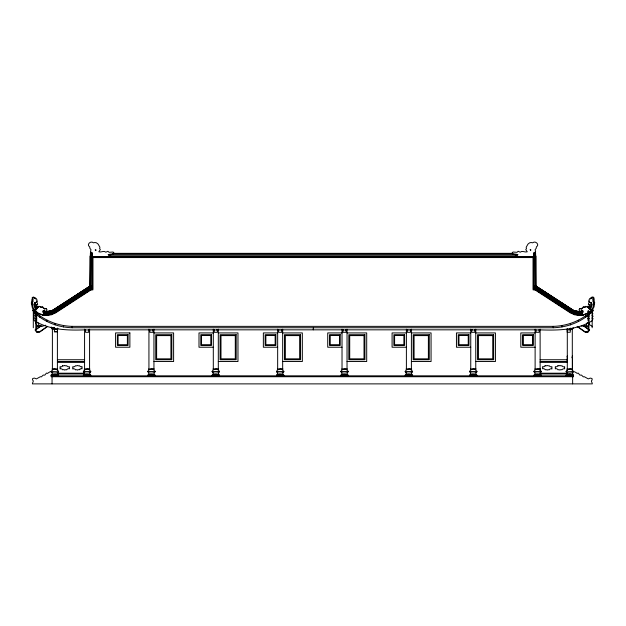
<?xml version="1.0" encoding="UTF-8"?>
<svg xmlns="http://www.w3.org/2000/svg" width="626" height="626" viewBox="0 0 626 626"><rect width="100%" height="100%" fill="white"/><g stroke="black" fill="none" stroke-linecap="round" stroke-linejoin="round"><path stroke-width="0.94" d="M92.038 286.035L55.518 309.753L55.784 310.598C53.249 311.983 42.803 315.84 43.319 311.31L44.18 310.856C45.588 312.092 47.873 310.136 46.645 309.119L45.784 308.454L44.665 308.774L42.678 306.975L40.158 307.076M35.909 305.175L37.646 304.666L37.317 302.921L36.582 302.483L37.098 301.732L36.918 299.674L36.105 298.445L33.585 297.045L32.842 297.89L32.842 301.716L31.558 301.951L31.323 303.101L32.403 307.976L33.648 309.706L34.109 309.072M32.842 301.716L32.145 303.101L32.802 306.951L33.788 308.908L34.469 309.706L34.931 309.072L36.089 309.385L36.457 308.516L37.184 308.649A1.236 0.908 -90 0 1 38.249 307.28L39.461 306.27L41.504 307.389L42.678 306.975M92.233 286.199L55.659 309.948C51.903 312.155 47.412 313 43.178 311.951C47.232 312.499 51.833 312.077 55.518 309.753L54.454 309.181L50.229 311.505L54.133 309.714L90.387 285.792M54.306 309.228L90.582 285.714M54.454 309.181C51.442 311.083 47.545 312.257 43.883 311.568M92.351 288.124L55.456 311.85L92.241 287.741M92.241 286.755L55.511 310.574L55.471 311.474L51.363 313.368L51.504 312.413L55.784 310.598M44.344 314.51C48.265 315.214 52.443 314.009 55.659 311.959C52.24 313.814 48.312 315.097 44.399 314.362M92.601 288.312L55.839 312.186C47.631 315.77 52.294 313.282 55.471 311.474L92.077 287.71M43.233 311.286L46.684 311.623C48.828 314.268 53.218 310.903 55.659 309.948M590.24 298.985L591.93 297.976C589.723 297.522 588.604 299.885 588.902 301.732L589.418 302.483L588.683 302.921L588.354 304.666L590.091 305.175M570.231 308.649L575.771 311.505L571.546 309.181L570.482 309.753C573.001 312.038 581.421 312.57 582.337 311.991L581.757 313.579L579.84 314.761L581.468 314.988A31.308 23.084 -90 0 0 589.802 311.811L591.171 310.598L591.147 309.956L590.529 309.072L589.911 309.385L589.543 308.516L588.816 308.649A1.236 0.908 -90 0 0 587.751 307.28L585.764 306.294L584.496 307.389L583.322 306.975L581.335 308.774L580.216 308.454L579.355 309.119C578.127 310.136 580.412 312.092 581.82 310.856L582.681 311.31C583.205 315.833 572.759 311.983 570.216 310.598L570.482 309.753L533.962 286.035M591.711 311.811L593.08 310.598L592.439 309.072M46.347 311.732C55.464 310.903 47.733 310.042 46.207 312.202M51.301 313.759L55.597 311.545M45.135 314.338L46.942 314.51L51.363 313.368M43.836 314.894L42.005 314.714L47.052 315.481L51.551 314.706L51.637 314.119L47.232 314.878L43.593 314.526M58.633 371.539C58.249 374.583 47.443 372.916 52.498 370.193C52.787 367.861 57.858 369.121 58.633 371.539C55.291 372.353 50.69 370.404 48.405 372.76L47.607 373.409L46.48 373.08L44.806 375.115L43.21 375.084L41.394 376.86L40.377 376.711L36.418 378.894L34.461 378.096L32.677 378.495L32.536 379.872C34.305 381.344 32.309 382.345 32.388 383.879L592.313 383.879C592.384 382.345 590.388 381.344 592.165 379.872L592.016 378.495L590.24 378.096L588.276 378.894L584.316 376.711L583.299 376.86L581.484 375.084L579.887 375.115L578.221 373.08L577.094 373.409L576.296 372.76C574.003 370.404 569.41 372.353 566.068 371.539C566.835 369.121 571.906 367.861 572.195 370.193C577.258 372.916 566.452 374.583 566.068 371.539M83.336 371.539C84.111 369.121 89.182 367.861 89.471 370.193C94.526 372.916 83.72 374.583 83.336 371.539L90.809 371.539M147.705 371.539C148.472 369.121 153.542 367.861 153.839 370.193C158.894 372.916 148.088 374.583 147.705 371.539L155.178 371.539M212.065 371.539C212.84 369.121 217.911 367.861 218.2 370.193C223.255 372.916 212.449 374.583 212.065 371.539L219.538 371.539M276.426 371.539C277.201 369.121 282.271 367.861 282.561 370.193C287.624 372.916 276.809 374.583 276.426 371.539L283.907 371.539M340.794 371.539C341.569 369.121 346.632 367.861 346.929 370.193C351.984 372.916 341.178 374.583 340.794 371.539L348.267 371.539M405.155 371.539C405.93 369.121 411 367.861 411.29 370.193C416.345 372.916 405.538 374.583 405.155 371.539L412.628 371.539M469.523 371.539C470.29 369.121 475.361 367.861 475.65 370.193C480.713 372.916 469.899 374.583 469.523 371.539L476.996 371.539M533.884 371.539C534.659 369.121 539.729 367.861 540.019 370.193C545.074 372.916 534.268 374.583 533.884 371.539L541.357 371.539M35.541 309.385L35.917 308.516L37.184 308.649M538.986 329.832C556.929 330.473 576.202 330.481 592.079 320.817L592.877 318.681L592.079 318.251L592.877 316.114L592.079 315.676L592.877 313.54L592.079 313.11L592.822 310.989L588.51 314.26M43.186 311.419L46.684 311.623M51.442 313.657L46.997 314.338L47.052 315.481L46.574 315.16M44.391 314.142L47.099 314.409L47.349 313.133L51.77 312.444L55.8 310.167L92.437 286.372M43.077 312.648L47.615 313.164L47.756 312.695L51.841 311.983L47.545 312.374M34.039 305.238L34.047 304.087M35.079 304.604L34.9 305.942L36.574 308.493L35.087 307.17L34.273 305.167L34.32 302.984L35.838 302.608L34.946 303.532L35.079 304.604L34.258 304.604M569.801 329.206L572.305 329.206L573.22 327.75M42.458 315.034L42.678 314.44M43.311 312.03L43.961 312.257L44.243 313.579L46.16 314.761L44.532 314.988A31.308 23.084 90 0 1 36.198 311.811L35.197 311.067L33.28 311.067L32.873 310.269L33.561 309.072M35.197 311.067L34.782 310.269L35.173 309.299L36.089 309.385M589.911 309.385L591.069 309.072L591.531 309.706L592.212 308.908L593.198 306.951L593.855 303.101L593.158 301.716L592.885 297.342L591.883 297.068L591.101 297.976M593.104 300.754L594.152 300.347L593.98 297.89L593.237 297.045L592.227 297.413M590.67 302.421L591.68 302.984L591.726 305.167L590.913 307.17L589.426 308.493L591.101 305.942L591.054 303.532L590.162 302.608L591.492 302.421L590.162 302.608M591.961 305.238L591.953 304.087M586.413 326.396L588.002 326.185L589.551 322.492L587.36 322.492L585.811 326.185L581.186 326.013M590.795 307.945L591.922 305.942M571.921 357.759L572.164 357.29M593.158 301.716L593.98 301.716L593.925 300.754M591.891 309.072L592.352 309.706L594.027 306.951L594.7 302.475L593.98 301.716M566.068 375.835L566.068 375.091C567.938 373.855 571.663 373.855 573.541 375.091L573.541 376.727L51.16 376.727L51.16 375.091L52.279 373.933L51.981 372.634M57.811 372.634L57.506 373.933L58.633 375.835M83.336 375.835L84.463 373.933L84.166 372.634M89.987 372.634L89.69 373.933L90.809 375.835M147.705 375.835L148.824 373.933L148.526 372.634M154.356 372.634L154.051 373.933L155.178 375.835M212.065 375.835L213.192 373.933L212.887 372.634M218.717 372.634L218.419 373.933L219.538 375.835M276.426 375.835L277.553 373.933L277.255 372.634M283.077 372.634L282.78 373.933L283.907 375.835M340.794 375.835L341.913 373.933L341.616 372.634M347.446 372.634L347.14 373.933L348.267 375.835M405.155 375.835L406.282 373.933L405.977 372.634M411.806 372.634L411.509 373.933L412.628 375.835M469.523 375.835L470.642 373.933L470.345 372.634M476.167 372.634L475.87 373.933L476.996 375.835M533.884 375.835L535.011 373.933L534.706 372.634M540.535 372.634L540.23 373.933L541.357 375.835M566.89 374.551L566.89 372.634M572.712 372.634L572.712 374.551M589.105 329.558L587.446 331.913L584.754 331.561M589.121 329.902L587.454 332.257L584.762 331.905L577.102 326.498M581.264 309.119L582.72 308.477M32.896 300.754L32.075 300.754L32.02 301.716M36.457 305.136L36.824 304.666M112.195 257.568L113.009 256.637L111.553 256.637L110.035 255.502L108.728 255.611L108.173 254.555L113.071 253.882L114.057 253.1L113.11 252.02L109.096 252.325L107.907 251.276L105.872 252.2C103.689 250.251 101.185 252.716 98.838 251.785L100.356 249.524L99.589 248.475L99.925 247.278L98.11 244.093L96.553 242.888A4.241 4.241 0 0 0 93.493 242.833C90.817 240.212 85.997 244.774 89.69 246.894L89.925 248.405L90.981 249.617L90.457 251.848L91.373 252.239L91.373 254.015M567.25 356.006L567.438 356.476M572.164 356.476L572.352 356.006M34.813 302.812L35.838 302.608M33.061 299.15L31.942 299.439L32.075 300.754M57.983 328.681L57.396 329.206L57.396 370.498M33.303 327.742L33.303 310.363C43.64 320.426 57.827 326.013 72.201 326.357L553.274 326.357C567.641 326.013 581.828 320.426 592.173 310.363L592.173 327.742M35.674 313.391L33.303 311.748C43.64 321.811 57.827 327.398 72.201 327.742L553.274 327.742C567.641 327.398 581.828 321.811 592.173 311.748L589.003 313.939M36.738 305.175L36.136 305.371L37.701 307.28A1.236 0.908 -90 0 0 36.644 308.649M533.399 256.347L533.399 288.852L570.184 312.75L574.449 314.706L578.948 315.481L583.995 314.714L582.11 314.894M40.565 326.068L35.064 329.949L36.731 332.304L39.931 331.905L47.592 326.498M41.058 326.029L35.572 329.902L37.239 332.257M47.349 326.357L39.422 331.952L38.648 331.788M589.003 312.554L590.584 311.458M582.767 311.286L579.316 311.623C577.031 314.041 572.884 310.707 570.341 309.948L533.767 286.199M579.316 311.623L582.117 311.568M582.704 312.03C578.463 313.11 574.136 312.53 570.2 310.167L533.563 286.372M579.793 312.202C578.033 310.731 573.643 311.404 571.554 309.299L535.418 285.839L535.418 252.849L533.962 252.849M582.759 312.178L578.244 312.695L578.51 313.078M578.541 313.203L578.901 314.409L581.609 314.142M578.901 314.409L574.512 313.869L570.341 311.959L533.649 288.124M579.426 315.16L578.948 315.481L578.768 314.878L574.363 314.119L570.161 312.186L533.399 288.312M54.133 309.714L55.769 308.649M57.404 307.585L60.683 305.457M62.326 304.392L66.419 301.732M68.062 300.668L77.068 294.815M78.712 293.75L90.175 286.301L90.387 253.225M57.482 307.702L59.893 306.145M62.295 304.58L64.705 303.015M67.913 300.934L69.517 299.893M71.121 298.845L74.33 296.763M76.74 295.198L79.142 293.641M82.35 291.552L83.954 290.511M85.559 289.47L88.767 287.389M57.475 307.82L59.087 306.779M62.295 304.69L63.899 303.649M71.121 298.962L73.524 297.397M92.038 286.152L55.511 309.87L51.59 311.678L50.62 310.942M55.651 310.081L92.233 286.325M55.636 310.637L92.437 286.794L92.233 254.438M55.456 311.85L92.241 287.944L92.233 253.029M588.816 308.649L590.083 308.516L590.459 309.385M579.48 311.67L575.38 310.942L574.159 311.983L574.23 312.444L578.651 313.133M580.865 314.338L574.558 313.657L574.363 312.358M574.558 313.657L579.003 314.338M574.699 313.759C564.159 310.144 575.889 311.607 574.449 314.706M571.867 309.714L571.546 309.181M570.216 310.598L574.496 312.413M533.767 254.438L533.563 286.794L570.489 310.574L570.529 311.474L574.637 313.368M570.403 311.545L533.923 287.71M570.411 311.756C572.078 313.72 578.174 315.347 581.656 314.51M570.349 312.092L570.184 312.75L570.748 312.444L533.649 288.257L533.649 256.214M36.856 306.615L38.327 306.294M45.69 325.207L42.067 326.326L36.699 326.185L38.288 326.396M51.551 314.706L55.816 312.75L92.601 288.852L92.601 256.347M43.89 311.224L44.423 310.981M583.902 314.721L587.345 313.423M52.138 368.964L52.138 369.434M57.647 369.434L57.647 368.964M84.322 368.964L84.322 369.434M89.831 369.434L89.831 368.964M148.683 368.964L148.683 369.434M154.192 369.434L154.192 368.964M213.051 368.964L213.051 369.434M218.56 369.434L218.56 368.964M277.412 368.964L277.412 369.434M282.921 369.434L282.921 368.964M341.773 368.964L341.773 369.434M347.281 369.434L347.281 368.964M406.141 368.964L406.141 369.434M411.65 369.434L411.65 368.964M470.502 368.964L470.502 369.434M476.01 369.434L476.01 368.964M534.87 368.964L534.87 369.434M540.371 369.434L540.371 368.964M567.046 368.964L567.046 369.434M572.555 369.434L572.555 368.964M37.255 331.913L39.947 331.561M584.222 326.396L588.002 326.185M47.067 314.111L51.473 313.438M48.358 314.847L50.135 314.542M39.375 326.326L40.674 326.115M41.817 326.013L37.787 326.396M579.363 311.756L582.814 311.419M580.2 312.202L582.822 311.951M578.385 313.164L582.923 312.648M578.831 314.182L582.532 313.759M581.601 314.362L578.768 314.878L582.407 314.526M587.673 306.294L589.144 306.615M43.28 308.477L46.347 308.728M92.038 252.849L90.582 252.849L90.582 285.839L54.149 309.275M90.582 253.029L90.371 286.583M535.418 253.029L535.629 286.583M535.613 253.225L535.731 286.849M112.821 253.342L512.757 253.342M112.821 253.538L512.757 253.538M90.582 254.187L92.038 254.187M533.962 254.187L535.418 254.187M108.908 254.399L516.669 254.399M90.543 255.854L90.269 286.849M109.886 255.956L515.691 255.956M90.543 256.057L90.011 256.073L90.011 286.794M535.457 256.057L535.989 256.073L535.989 286.794M109.886 256.277L515.691 256.277M92.288 256.519L533.289 256.519L533.289 257.576M92.288 256.723L533.289 256.723M110.512 256.887L515.918 256.887M92.288 257.576L533.775 257.568M90.011 289.877L92.898 289.877L92.898 256.887M535.989 289.877L533.102 289.877L533.102 256.887M34.9 297.976L34.07 297.976L35.76 298.985M592.939 299.15L593.761 299.15M36.214 301.208L37.036 301.208M588.964 301.208L589.786 301.208M35.33 302.421L34.508 302.421L35.017 302.608M31.621 303.626L32.45 303.626M593.55 303.626L594.379 303.626M590.921 304.604L591.742 304.604M34.078 305.942L34.36 306.568L35.189 306.568M590.811 306.568L591.64 306.568M583.322 306.975L585.842 307.076M36.879 307.28L38.249 307.28M587.751 307.28L589.121 307.28M579.653 308.728L581.562 308.728M33.1 309.706L35.009 309.706M590.991 309.706L592.9 309.706M32.92 310.598L34.829 310.598M591.171 310.598L593.08 310.598M42.748 311.012L44.657 311.012M581.343 311.012L583.252 311.012M588.08 311.075L588.917 310.989L588.917 313.274M590.803 311.067L592.72 311.067M588.08 311.263L588.917 311.263M36.652 313.11L35.815 313.11L35.815 311.263M588.08 313.11L588.917 313.11M588.08 313.837L588.917 313.837L588.917 329.832L588.08 329.832M35.815 315.676L36.652 315.676M588.08 315.676L588.917 315.676M35.815 316.013L36.652 316.013M588.08 316.013L588.917 316.013M35.815 316.404L36.652 316.404M588.08 316.404L588.917 316.404M35.815 318.251L36.652 318.251M588.08 318.251L588.917 318.251M35.815 318.579L36.652 318.579M588.08 318.579L588.917 318.579M35.815 318.97L36.652 318.97M588.08 318.97L588.917 318.97M35.815 320.817L36.652 320.817M588.917 320.817L588.08 320.817L588.08 310.989M51.222 326.921L51.473 327.75L54.407 327.75M51.473 327.75L51.809 328.681L54.454 328.681M570.247 328.681L572.892 328.681M51.801 328.681L52.388 329.206L54.892 329.206M54.415 329.558L57.514 329.558M85.598 329.832C68.265 330.536 49.751 330.105 34.453 320.817L33.655 318.681L34.453 318.251L33.655 316.114L34.453 315.676L33.655 313.54L34.453 313.11L33.96 311.881M88.524 329.832L150.084 329.832M152.04 329.832L214.577 329.832M216.533 329.832L279.071 329.832M281.019 329.832L343.557 329.832M345.513 329.832L408.05 329.832M410.007 329.832L472.536 329.832M474.492 329.832L536.052 329.832M567.179 329.902L570.278 329.902M54.415 331.561L57.514 331.561M57.514 331.913L54.415 331.913L54.415 327.609M153.941 332.922L173.613 332.922L173.613 361.531L153.941 361.531M213.302 332.922L198.998 332.922L198.998 347.227L213.302 347.227M218.31 332.922L237.974 332.922L237.974 361.531L218.31 361.531M277.662 332.922L263.358 332.922L263.358 347.227L277.662 347.227M282.67 332.922L302.335 332.922L302.335 361.531L282.67 361.531M342.023 332.922L327.727 332.922L327.727 347.227L342.023 347.227M347.031 332.922L366.703 332.922L366.703 361.531L347.031 361.531M406.391 332.922L392.087 332.922L392.087 347.227L406.391 347.227M411.399 332.922L431.064 332.922L431.064 361.531L411.399 361.531M470.752 332.922L456.448 332.922L456.448 347.227L470.752 347.227M475.76 332.922L495.424 332.922L495.424 361.531L475.76 361.531M535.12 332.922L520.816 332.922L520.816 347.227L535.12 347.227M57.396 359.739L84.573 359.739M540.121 359.739L567.297 359.739M57.396 361.492L84.573 361.492M540.121 361.492L567.297 361.492M57.396 362.391L84.573 362.391M540.121 362.391L567.297 362.391M57.396 368.964L52.388 368.964L52.388 329.206M84.573 368.964L89.581 368.964L89.581 329.206M540.121 368.964L535.12 368.964L535.12 329.206M567.297 368.964L572.305 368.964L572.305 329.206M51.981 374.551L57.811 374.551M84.166 374.551L89.987 374.551M148.526 374.551L154.356 374.551M212.887 374.551L218.717 374.551M277.255 374.551L283.077 374.551M341.616 374.551L347.446 374.551M405.977 374.551L411.806 374.551M470.345 374.551L476.167 374.551M534.706 374.551L540.535 374.551M58.633 375.091L51.16 375.091L51.16 375.835L573.541 375.835M83.336 375.091L90.809 375.091M147.705 375.091L155.178 375.091M212.065 375.091L219.538 375.091M276.426 375.091L283.907 375.091M340.794 375.091L348.267 375.091M405.155 375.091L412.628 375.091M469.523 375.091L476.996 375.091M533.884 375.091L541.357 375.091M566.068 375.091L573.541 375.091M584.825 326.326L586.914 326.396M43.178 311.951L45.8 312.202M43.241 312.178L47.623 312.601M43.468 313.759L47.169 314.182M583.377 326.013L585.318 326.326M575.404 311.075L579.653 311.732M578.455 312.374L574.41 311.678L570.489 309.87L533.962 286.152M578.377 312.601L574.3 311.897L570.349 310.081L533.767 286.325M574.527 313.438L578.933 314.111M575.865 314.542L577.642 314.847M38.882 326.185L39.978 326.396M581.577 310.981L582.11 311.224M55.651 312.092L55.816 312.75L55.252 312.444L92.351 288.257L92.351 256.214M535.613 285.792L571.851 309.275M535.418 285.714L571.694 309.228M535.825 286.301L547.288 293.75M548.932 294.815L557.938 300.668M559.581 301.732L563.674 304.392M565.317 305.457L568.596 307.585M537.233 287.389L540.441 289.47M542.046 290.511L543.65 291.552M546.858 293.641L549.26 295.198M551.67 296.763L554.879 298.845M556.483 299.893L558.087 300.934M561.295 303.015L563.705 304.58M566.107 306.145L568.518 307.702M552.476 297.397L554.879 298.962M562.101 303.649L563.705 304.69M566.913 306.779L568.525 307.82M533.759 286.755L570.489 310.574M533.759 287.741L570.536 311.685M570.544 311.85L533.759 287.944L533.767 253.029M588.996 324.299L592.173 326.357M33.303 310.363L37.263 313.102A30.784 22.638 90 0 0 44.25 315.128M583.581 325.653L589.629 329.949L587.971 332.304L585.279 331.952L577.352 326.357M584.418 326.584L587.556 328.791M33.773 297.413L32.294 297.342L32.239 299.15M589.262 305.175L589.864 305.371L588.299 307.28A1.236 0.908 -90 0 1 589.356 308.649M513.907 257.568L513.093 256.637L514.549 256.637L516.059 255.502L517.366 255.611L517.921 254.555L513.03 253.882L512.045 253.1L512.991 252.02L517.006 252.325L518.195 251.276L520.229 252.2C522.413 250.251 524.917 252.716 527.256 251.785L525.746 249.524L526.513 248.475L526.169 247.278L527.992 244.093L529.541 242.888A4.241 4.241 0 0 1 532.609 242.833C535.285 240.212 540.105 244.774 536.412 246.894L536.177 248.405L535.12 249.617L535.645 251.848L534.721 252.239L534.721 254.015M589.176 304.666L589.543 305.136M44.438 308.728L44.736 309.119M35.205 307.945L34.36 306.568M39.383 326.185L37.834 322.492L35.643 322.492L37.2 326.185M583.322 314.44L583.542 315.034M592.822 316.013L592.822 316.404M592.822 318.579L592.822 318.97M588.08 326.076L588.08 329.221M585.725 315.801L585.725 317.186M578.416 320.222L578.416 321.608M572.641 376.727L572.641 383.879M572.485 356.476L572.485 357.29M572.485 358.706L572.485 374.88M570.435 323.509L570.435 324.894M570.278 328.055L570.278 332.257L567.179 332.257L567.179 328.713M567.297 329.206L567.297 370.498M567.117 356.476L567.117 357.29M567.117 358.706L567.117 360.607M561.976 325.567L561.976 326.952M553.274 326.357L553.274 327.742M540.121 329.206L540.121 370.498M533.962 253.029L533.923 288.07M475.76 329.206L475.76 368.964L470.752 368.964L470.752 329.206M411.399 329.206L411.399 368.964L406.391 368.964L406.391 329.206M347.031 329.206L347.031 368.964L342.023 368.964L342.023 329.206M313.266 327.977L313.266 329.832M282.67 329.206L282.67 368.964L277.662 368.964L277.662 329.206M218.31 329.206L218.31 368.964L213.302 368.964L213.302 329.206M153.941 329.206L153.941 368.964L148.933 368.964L148.933 329.206M92.038 253.029L92.077 288.07M84.573 329.206L84.573 370.498M72.201 326.357L72.201 327.742M63.492 325.567L63.492 326.952M57.514 328.055L57.514 332.257M55.041 323.509L55.041 324.894M52.052 376.727L52.052 383.879M47.052 320.222L47.052 321.608M39.743 315.801L39.743 317.186M36.652 310.989L36.652 322.562M36.652 324.456L36.652 329.221M35.815 313.274L35.815 329.832M33.71 316.013L33.71 316.404M33.71 318.579L33.71 318.97M530.222 249.743L530.629 250.611L530.864 249.743L530.222 249.743M95.872 250.298L95.473 250.611L95.238 249.743L95.872 249.743L95.872 250.298M62.702 365.701L62.248 366.32A2.074 2.074 0 0 1 60.065 366.703L60.065 368.855A2.441 2.441 0 0 1 62.248 369.293L62.764 369.856A1.628 1.628 0 0 1 64.736 370.123A1.847 1.847 0 0 1 66.692 369.864L67.17 369.238A2.175 2.175 0 0 1 69.392 368.824L69.392 366.703A2.402 2.402 0 0 1 67.225 366.265L66.724 365.694A2.175 2.175 0 0 1 64.713 365.42A1.941 1.941 0 0 1 62.702 365.701M545.113 365.717L544.683 366.28A1.956 1.956 0 0 1 542.64 366.633L542.64 368.792A2.175 2.175 0 0 1 544.816 369.223L545.285 369.825A1.706 1.706 0 0 1 547.202 370.138A1.698 1.698 0 0 1 549.135 369.919L549.636 369.293A2.168 2.168 0 0 1 551.929 368.988L551.929 366.734A2.488 2.488 0 0 1 549.706 366.288L549.182 365.709A2.418 2.418 0 0 1 547.202 365.482A2.684 2.684 0 0 1 545.113 365.717M79.878 369.223L79.408 369.825A1.706 1.706 0 0 0 77.491 370.138A1.698 1.698 0 0 0 75.566 369.919L75.057 369.293A2.168 2.168 0 0 0 72.765 368.988L72.765 366.734A2.488 2.488 0 0 0 74.987 366.288L75.511 365.709A2.418 2.418 0 0 0 77.491 365.482A2.684 2.684 0 0 0 79.58 365.717L80.018 366.28A1.956 1.956 0 0 0 82.053 366.633L82.053 368.792A2.175 2.175 0 0 0 79.878 369.223M557.977 365.694L557.469 366.265A2.402 2.402 0 0 1 555.301 366.703L555.301 368.824A2.175 2.175 0 0 1 557.531 369.238L558.001 369.864A1.847 1.847 0 0 1 559.957 370.123A1.628 1.628 0 0 1 561.937 369.856L562.445 369.293A2.441 2.441 0 0 1 564.629 368.855L564.629 366.703A2.074 2.074 0 0 1 562.453 366.32L561.991 365.701A1.941 1.941 0 0 1 559.98 365.42A2.175 2.175 0 0 1 557.977 365.694M88.626 329.949L85.527 329.949L85.527 332.304L88.626 332.304L88.626 329.949M152.987 329.949L149.888 329.949L149.888 332.304L152.987 332.304L152.987 329.949M217.355 329.949L214.256 329.949L214.256 332.304L217.355 332.304L217.355 329.949M281.716 329.949L278.617 329.949L278.617 332.304L281.716 332.304L281.716 329.949M346.076 329.949L342.978 329.949L342.978 332.304L346.076 332.304L346.076 329.949M410.445 329.949L407.346 329.949L407.346 332.304L410.445 332.304L410.445 329.949M474.805 329.949L471.707 329.949L471.707 332.304L474.805 332.304L474.805 329.949M539.166 329.949L536.075 329.949L536.075 332.304L539.166 332.304L539.166 329.949M129.879 332.922L115.575 332.922L115.575 347.227L129.879 347.227L129.879 332.922M128.087 334.714L117.367 334.714L117.367 345.442L128.087 345.442L128.087 334.714M171.821 334.714L155.733 334.714L155.733 359.739L171.821 359.739L171.821 334.714M211.51 334.714L200.782 334.714L200.782 345.442L211.51 345.442L211.51 334.714M236.182 334.714L220.094 334.714L220.094 359.739L236.182 359.739L236.182 334.714M275.878 334.714L265.15 334.714L265.15 345.442L275.878 345.442L275.878 334.714M300.55 334.714L284.454 334.714L284.454 359.739L300.55 359.739L300.55 334.714M340.239 334.714L329.511 334.714L329.511 345.442L340.239 345.442L340.239 334.714M364.911 334.714L348.823 334.714L348.823 359.739L364.911 359.739L364.911 334.714M404.599 334.714L393.871 334.714L393.871 345.442L404.599 345.442L404.599 334.714M429.272 334.714L413.183 334.714L413.183 359.739L429.272 359.739L429.272 334.714M468.968 334.714L458.24 334.714L458.24 345.442L468.968 345.442L468.968 334.714M493.64 334.714L477.544 334.714L477.544 359.739L493.64 359.739L493.64 334.714M533.329 334.714L522.6 334.714L522.6 345.442L533.329 345.442L533.329 334.714M127.375 335.426L118.079 335.426L118.079 344.723L127.375 344.723L127.375 335.426M210.798 335.426L201.502 335.426L201.502 344.723L210.798 344.723L210.798 335.426M275.158 335.426L265.862 335.426L265.862 344.723L275.158 344.723L275.158 335.426M339.527 335.426L330.223 335.426L330.223 344.723L339.527 344.723L339.527 335.426M403.887 335.426L394.591 335.426L394.591 344.723L403.887 344.723L403.887 335.426M468.248 335.426L458.952 335.426L458.952 344.723L468.248 344.723L468.248 335.426M532.616 335.426L523.32 335.426L523.32 344.723L532.616 344.723L532.616 335.426M170.929 335.606L156.625 335.606L156.625 358.847L170.929 358.847L170.929 335.606M235.29 335.606L220.986 335.606L220.986 358.847L235.29 358.847L235.29 335.606M299.658 335.606L285.354 335.606L285.354 358.847L299.658 358.847L299.658 335.606M364.019 335.606L349.715 335.606L349.715 358.847L364.019 358.847L364.019 335.606M428.38 335.606L414.076 335.606L414.076 358.847L428.38 358.847L428.38 335.606M492.748 335.606L478.444 335.606L478.444 358.847L492.748 358.847L492.748 335.606M84.573 373.206L57.396 373.206L57.396 373.972L84.573 373.972L84.573 373.206M567.297 373.206L540.121 373.206L540.121 373.972L567.297 373.972L567.297 373.206"/></g></svg>
